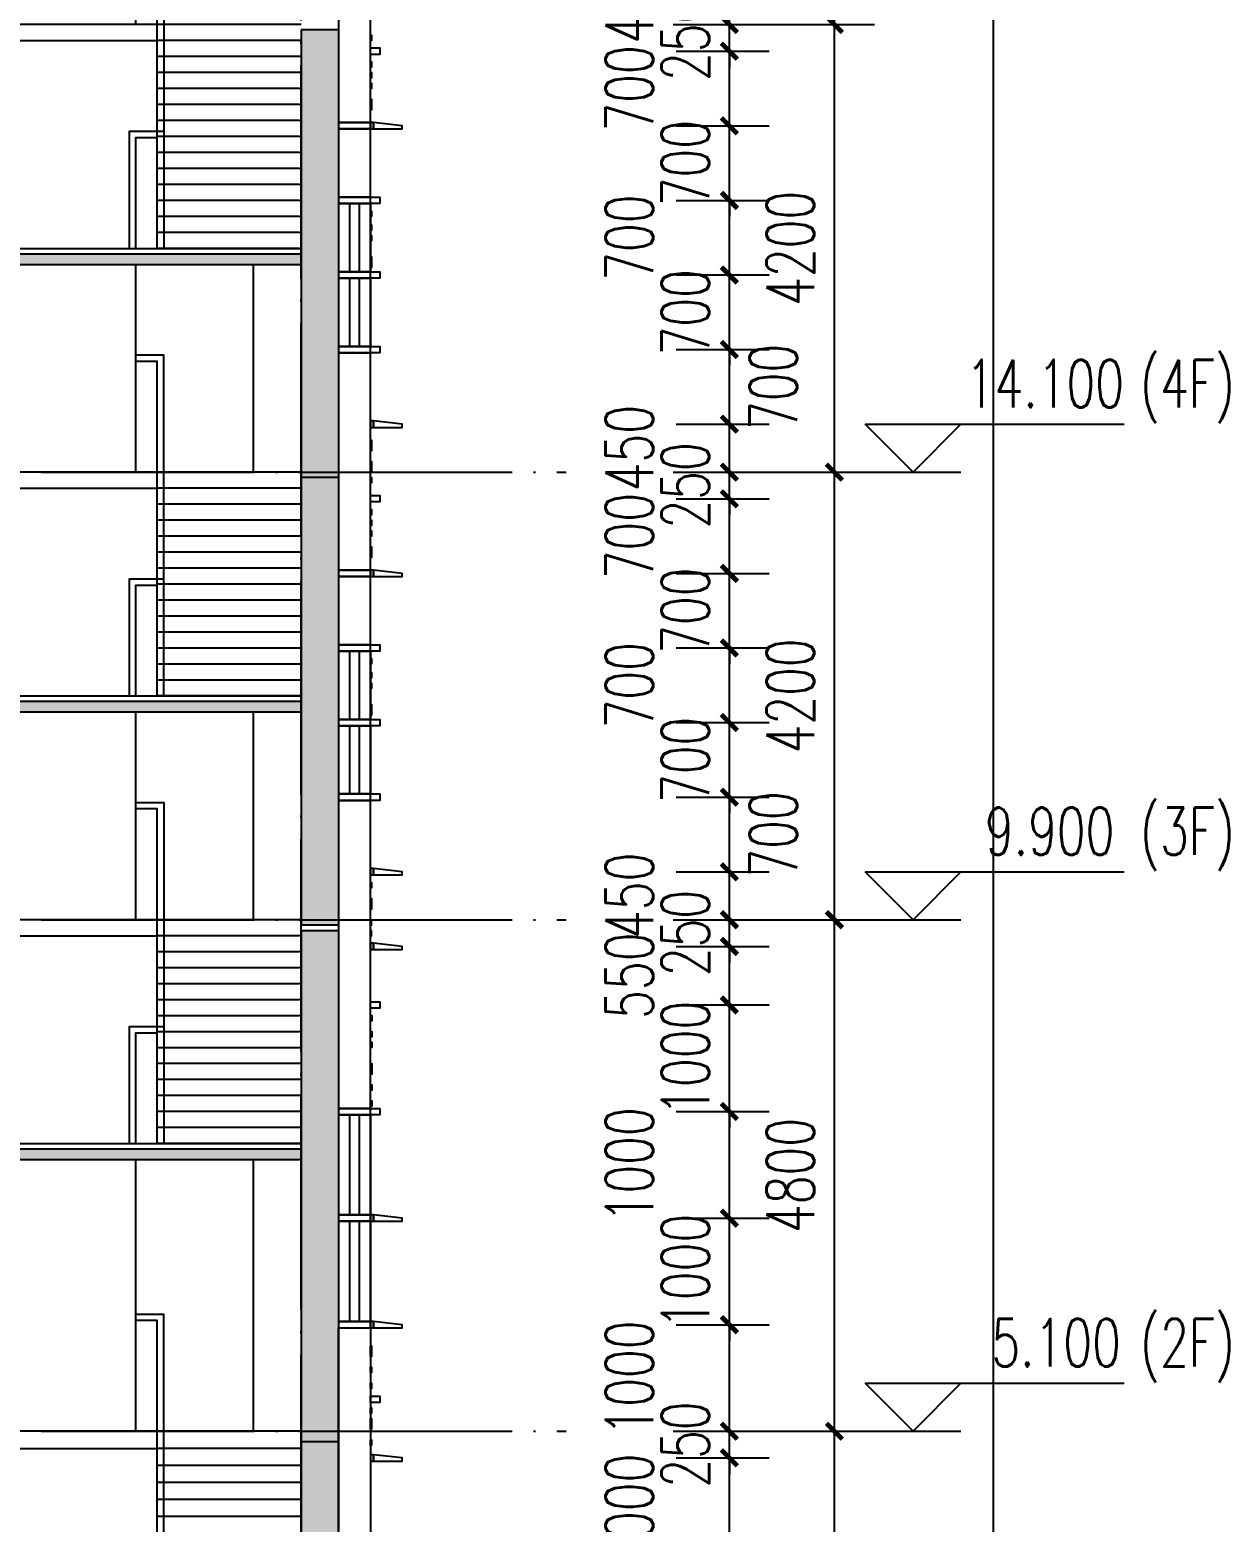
# Model space of a CAD drawing. Header units: millimetres. Extents: x 500457 to 783861, y -293369 to -162148.
# Drawn here: x 627992 to 639248, y -226104 to -212101 of the extents above; entities that cross this region are included whole.
import ezdxf

# ---------------------------------------------------------------- set-up
doc = ezdxf.new("R2010")
doc.units = ezdxf.units.MM
doc.header["$LTSCALE"] = 1000
doc.linetypes.add('DOTE', pattern=[2.42, 2, -0.2, 0.02, -0.2])
for name, color, linetype in [('A-DOOR-FIRE', 4, 'Continuous'), ('A-看线', 115, 'Continuous'), ('DIM_ELEV', 3, 'Continuous'), ('DOTE', 1, 'DOTE'), ('LY_MC_section A_A$0$A31----(18)', 140, 'Continuous'), ('PUB_DIM', 3, 'Continuous'), ('PUB_HATCH', 8, 'Continuous'), ('PUB_TEXT', 7, 'Continuous'), ('STAIR', 2, 'Continuous'), ('WALL', 255, 'Continuous'), ('板洞', 6, 'Continuous')]:
    doc.layers.add(name, color=color, linetype=linetype)
doc.styles.add('_TCH_DIM', font='SIMPLEX', dxfattribs={"bigfont": 'GBCBIG'})
doc.styles.add('_TCH_DIM_T3', font='SIMPLEX', dxfattribs={"width": 0.705882, "bigfont": 'GBCBIG'})
doc.dimstyles.new('_TCH_ARCH&&150', dxfattribs={"dimtxt": 446.25, "dimasz": 150, "dimexe": 375, "dimexo": 450, "dimgap": 189.375, "dimtad": 1, "dimdec": 0, "dimzin": 0, "dimdsep": 46, "dimtxsty": '_TCH_DIM_T3', "dimblk": 'ARCHTICK', "dimcen": 0.09, "dimclrt": 7, "dimazin": 2, "dimtfac": 1, "dimtdec": 0, "dimtix": 1, "dimtmove": 2, "dimatfit": 3, "dimfxl": 1, "dimtolj": 1, "dimtzin": 0, "dimarcsym": 0})

# ---------------------------------------------------------------- blocks, each defined once
blk = doc.blocks.new('A$C5e2bc803')
at = {"layer": 'PUB_HATCH'}
blk.add_hatch(color=256, dxfattribs=at).paths.add_polyline_path([(1, -570), (-2900, -570), (-2900, -670), (1, -670)])
at = {"layer": 'STAIR'}
for points in [[(-1350, 1580), (-1350, 3530)], [(-1350, 2680), (-1610, 2680), (-1610, 1450), (-1610, 1400), (-1610, -520), (-1550, -520), (-1550, 2620), (-1350, 2620)], [(-2900, 1580), (-1550, 1580)], [(-1550, 1580), (0, 1580), (0, 1430), (-1550, 1430)], [(-2900, 1430), (-1550, 1430)], [(-2900, 1280), (-1550, 1280)], [(-2900, 1130), (-1550, 1130)], [(-2900, 980), (-1550, 980)], [(-2900, 830), (-1550, 830)], [(-2900, 680), (-1550, 680)], [(-1290, -520), (-1290, 580), (-1609, 580)], [(-2900, 530), (-1550, 530)], [(-1350, -520), (-1350, 520), (-1549, 520)], [(-2900, 380), (-1550, 380)], [(-2900, 230), (-1550, 230)], [(-2900, 80), (-1550, 80)], [(-2900, -70), (-1550, -70)], [(-2900, -220), (-1550, -220)], [(-2900, -370), (-1550, -370)], [(1, -520), (-2900, -520)], [(-2900, -520), (-1550, -520)]]:
    blk.add_lwpolyline(points, dxfattribs=at)
at = {"layer": 'WALL'}
for p, q in [((1, -570), (-2900, -570)), ((-2900, -670), (-2900, -570)), ((1, -670), (-2900, -670)), ((1, -670), (1, -570))]:
    blk.add_line(p, q, dxfattribs=at)
blk = doc.blocks.new('A$C713e9a64')
at = {"layer": 'PUB_HATCH'}
blk.add_hatch(color=256, dxfattribs=at).paths.add_polyline_path([(1348, -4840), (-1552, -4840), (-1552, -4940), (1348, -4940)])
at = {"layer": 'STAIR'}
for points in [[(0, -2380), (0, 170)], [(0, -1280), (-262, -1280), (-262, -3130), (-262, -3180), (-262, -4780), (-202, -4780), (-202, -1340), (0, -1340)], [(-1553, -2380), (-202, -2380)], [(-202, -2380), (1347, -2380), (1347, -2540), (-202, -2540)], [(-1553, -2540), (-202, -2540)], [(-1553, -2700), (-202, -2700)], [(-1553, -2860), (-202, -2860)], [(-1553, -3020), (-202, -3020)], [(-1553, -3180), (-202, -3180)], [(-1553, -3340), (-202, -3340)], [(-1553, -3500), (-202, -3500)], [(-1553, -3660), (-202, -3660)], [(58, -4780), (58, -3680), (-262, -3680)], [(-2, -4780), (-2, -3740), (-202, -3740)], [(-1553, -3820), (-202, -3820)], [(-1553, -3980), (-202, -3980)], [(-1553, -4140), (-202, -4140)], [(-1553, -4300), (-202, -4300)], [(-1553, -4460), (-202, -4460)], [(-1553, -4620), (-202, -4620)], [(1348, -4780), (-1553, -4780)], [(-1553, -4780), (-202, -4780)]]:
    blk.add_lwpolyline(points, dxfattribs=at)
at = {"layer": 'WALL'}
for p, q in [((1348, -4840), (-1552, -4840)), ((-1552, -4940), (-1552, -4840)), ((1348, -4940), (1348, -4840)), ((1348, -4940), (-1552, -4940))]:
    blk.add_line(p, q, dxfattribs=at)
blk = doc.blocks.new('A$Cdcaa37b3')
at = {"layer": 'A-看线'}
for points in [[(-1103, 21650), (-1103, 19700)], [(-1103, 17450), (-1103, 15500)], [(-1103, 13250), (-1103, 10700)]]:
    blk.add_lwpolyline(points, dxfattribs=at)
at = {"layer": 'LY_MC_section A_A$0$A31----(18)'}
for p in [(1347, 22320), (1348, 18120), (1347, 13920)]:
    blk.add_blockref('A$C5e2bc803', p, dxfattribs=at)
at = {"layer": '板洞'}
blk.add_blockref('A$C713e9a64', (0, 13080), dxfattribs=at)
blk = doc.blocks.new('A$C7aab0e27')
at = {"layer": 'LY_MC_section A_A$0$A31----(18)'}
for points in [[(-30, 0), (-30, -60), (-300, -60), (-300, -30)], [(-30, -60), (-30, 0), (0, 0), (0, -60)]]:
    blk.add_lwpolyline(points, close=True, dxfattribs=at)
blk = doc.blocks.new('A$C37e4a2ef')
at = {"layer": 'LY_MC_section A_A$0$A31----(18)'}
blk.add_lwpolyline([(0, 0), (300, 0), (300, -60), (0, -60)], close=True, dxfattribs=at)
at = {"layer": 'A-DOOR-FIRE'}
blk.add_blockref('A$C7aab0e27', (0, 0), dxfattribs=at)
blk = doc.blocks.new('A$C42b86bd6')
at = {"layer": 'LY_MC_section A_A$0$A31----(18)'}
for points in [[(90, 0), (0, 0), (0, -60), (90, -60)], [(90, 0), (390, 0), (390, -60), (90, -60)]]:
    blk.add_lwpolyline(points, close=True, dxfattribs=at)
blk = doc.blocks.new('A$C827e71c0')
at = {"layer": 'LY_MC_section A_A$0$A31----(18)'}
blk.add_lwpolyline([(0, 0), (-90, 0), (-90, -60), (0, -60)], close=True, dxfattribs=at)
blk = doc.blocks.new('$EWDLib$00001159')
for p, q in [((0, 0), (0, 1500)), ((84, 0), (84, 1500)), ((156, 0), (156, 1500)), ((240, 0), (240, 1500))]:
    blk.add_line(p, q)
blk = doc.blocks.new('A$C8b4dfb44')
at = {"layer": 'LY_MC_section A_A$0$A31----(18)'}
for points in [[(-300, -28980), (0, -28980), (0, -31020), (-300, -31020)], [(-300, -30200), (-310, -30200), (-310, -30250), (-300, -30250)], [(-300, -30450), (-310, -30450), (-310, -30500), (-300, -30500)], [(-300, -30550), (-310, -30550), (-310, -30600), (-300, -30600)], [(-300, -30650), (-310, -30650), (-310, -30700), (-300, -30700)], [(-300, -30800), (-310, -30800), (-310, -30900), (-300, -30900)], [(-300, -31080), (0, -31080), (0, -31720), (-300, -31720)], [(-300, -31780), (0, -31780), (0, -32420), (-300, -32420)], [(-300, -31850), (-310, -31850), (-310, -31900), (-300, -31900)], [(-300, -31980), (-310, -31980), (-310, -32030), (-300, -32030)], [(-300, -32080), (-310, -32080), (-310, -32130), (-300, -32130)], [(-300, -32280), (-310, -32280), (-310, -32380), (-300, -32380)], [(-300, -32480), (0, -32480), (0, -33120), (-300, -33120)], [(-300, -33180), (0, -33180), (0, -35220), (-300, -35220)], [(-300, -34000), (-310, -34000), (-310, -34100), (-300, -34100)], [(-300, -34200), (-310, -34200), (-310, -34300), (-300, -34300)], [(-300, -34350), (-310, -34350), (-310, -34400), (-300, -34400)], [(-300, -34650), (-310, -34650), (-310, -34700), (-300, -34700)], [(-300, -34750), (-310, -34750), (-310, -34800), (-300, -34800)], [(-300, -34850), (-310, -34850), (-310, -34900), (-300, -34900)], [(-300, -35000), (-310, -35000), (-310, -35100), (-300, -35100)], [(-300, -35280), (0, -35280), (0, -35920), (-300, -35920)], [(-300, -35980), (0, -35980), (0, -36620), (-300, -36620)], [(-300, -36050), (-310, -36050), (-310, -36100), (-300, -36100)], [(-300, -36180), (-310, -36180), (-310, -36230), (-300, -36230)], [(-300, -36280), (-310, -36280), (-310, -36330), (-300, -36330)], [(-300, -36480), (-310, -36480), (-310, -36580), (-300, -36580)], [(-300, -36680), (0, -36680), (0, -37320), (-300, -37320)], [(-300, -37380), (0, -37380), (0, -40270), (-300, -40270)], [(-300, -38150), (-310, -38150), (-310, -38200), (-300, -38200)], [(-300, -38300), (-310, -38300), (-310, -38400), (-300, -38400)], [(-310, -38500), (-300, -38500), (-300, -38550), (-310, -38550)], [(-310, -38600), (-300, -38600), (-300, -38650), (-310, -38650)], [(-305, -39400), (-315, -39400), (-315, -39450), (-305, -39450)], [(-305, -39550), (-315, -39550), (-315, -39600), (-305, -39600)], [(-305, -39650), (-315, -39650), (-315, -39700), (-305, -39700)], [(-305, -39850), (-315, -39850), (-315, -39950), (-305, -39950)], [(-305, -40050), (-315, -40050), (-315, -40100), (-305, -40100)], [(-305, -40200), (-315, -40200), (-315, -40250), (-305, -40250)], [(-300, -40330), (0, -40330), (0, -41270), (-300, -41270)], [(-300, -41330), (0, -41330), (0, -42270), (-300, -42270)], [(0, -42330), (-300, -42330), (-300, -45520), (0, -45520)], [(-300, -42500), (-310, -42500), (-310, -42600), (-300, -42600)], [(-300, -42700), (-310, -42700), (-310, -42750), (-300, -42750)], [(-300, -42850), (-310, -42850), (-310, -42900), (-300, -42900)], [(-300, -43080), (-310, -43080), (-310, -43130), (-300, -43130)], [(-300, -43180), (-310, -43180), (-310, -43280), (-300, -43280)], [(-300, -43380), (-310, -43380), (-310, -43430), (-300, -43430)]]:
    blk.add_lwpolyline(points, close=True, dxfattribs=at)
at = {"layer": 'A-DOOR-FIRE'}
for name, p in [('A$C42b86bd6', (-390, -40270)), ('A$C37e4a2ef', (-300, -41270)), ('A$C37e4a2ef', (-300, -42270))]:
    blk.add_blockref(name, p, dxfattribs=at)
at = {"layer": 'LY_MC_section A_A$0$A31----(18)'}
for name, p in [('A$C827e71c0', (-300, -30320)), ('A$C37e4a2ef', (-300, -31020)), ('A$C42b86bd6', (-390, -31720)), ('A$C42b86bd6', (-390, -32420)), ('A$C42b86bd6', (-390, -33120)), ('A$C7aab0e27', (-300, -33820)), ('A$C827e71c0', (-300, -34520)), ('A$C37e4a2ef', (-300, -35220)), ('A$C42b86bd6', (-390, -35920)), ('A$C42b86bd6', (-390, -36620)), ('A$C42b86bd6', (-390, -37320)), ('A$C7aab0e27', (-300, -38020)), ('A$C7aab0e27', (-300, -38720)), ('A$C827e71c0', (-300, -39270)), ('A$C827e71c0', (-300, -42970)), ('A$C7aab0e27', (-300, -43520))]:
    blk.add_blockref(name, p, dxfattribs=at)
at = {"layer": 'LY_MC_section A_A$0$A31----(18)', "rotation": 179.9999999999997}
for p, xscale, yscale in [((0, -31780), 1.250000040576333, 0.4266666391131008), ((0, -32480), 1.250000040576333, 0.4266666391131008), ((0, -35980), 1.250000040576333, 0.4266666391131008), ((0, -36680), 1.250000040576333, 0.4266666391131008), ((0, -40330), 1.250008465068337, 0.6266666690565188), ((0, -41330), 1.249997525112121, 0.6266675368867202)]:
    blk.add_blockref('$EWDLib$00001159', p, dxfattribs=dict(at, xscale=xscale, yscale=yscale))
blk = doc.blocks.new('A$C50e83559')
at = {"layer": 'PUB_HATCH'}
blk.add_hatch(color=256, dxfattribs=at).paths.add_polyline_path([(89400, 0), (89400, -4200), (89750, -4200), (89750, 0)])
at = {"layer": 'WALL'}
for p, q in [((89400, 0), (89400, -4200)), ((89750, 0), (89400, 0)), ((89750, 0), (89750, -4200)), ((89750, -4200), (89400, -4200))]:
    blk.add_line(p, q, dxfattribs=at)
blk = doc.blocks.new('_ArchTick')
at = {"color": 0, "linetype": 'ByBlock', "const_width": 0.3}
blk.add_lwpolyline([(-0.5, -0.5), (0.5, 0.5)], dxfattribs=at)
blk = doc.blocks.new('*D249')
at = {"layer": 'Defpoints', "color": 0, "transparency": 16777216}
for p in [(633609, -225501), (634557, -225501), (633609, -226501)]:
    blk.add_point(p, dxfattribs=at)
at = {"layer": 'PUB_DIM', "color": 0, "lineweight": -2, "transparency": 16777216}
for p, q in [((634059, -225501), (634932, -225501)), ((634557, -226501), (634557, -225501)), ((634059, -226501), (634932, -226501))]:
    blk.add_line(p, q, dxfattribs=at)
at = {"layer": 'PUB_DIM', "color": 0, "lineweight": -2, "transparency": 16777216, "xscale": 150, "yscale": 150, "zscale": 150}
for p, rotation in [((634557, -225501), 90), ((634557, -226501), 270)]:
    blk.add_blockref('_ArchTick', p, dxfattribs=dict(at, rotation=rotation))
at = {"layer": 'PUB_DIM', "color": 7, "transparency": 16777216, "insert": (633619, -226001), "char_height": 446.2, "attachment_point": 5, "rotation": 90, "style": '_TCH_DIM_T3'}
blk.add_mtext('\\A1;1000', dxfattribs=at)
blk = doc.blocks.new('*D250')
at = {"layer": 'Defpoints', "color": 0, "transparency": 16777216}
for p in [(633609, -225251), (634557, -225251), (633609, -225501)]:
    blk.add_point(p, dxfattribs=at)
at = {"layer": 'PUB_DIM', "color": 0, "lineweight": -2, "transparency": 16777216}
for p, q in [((634557, -225251), (634557, -225101)), ((634059, -225251), (634932, -225251)), ((634557, -225501), (634557, -225251)), ((634059, -225501), (634932, -225501)), ((634557, -225501), (634557, -225651))]:
    blk.add_line(p, q, dxfattribs=at)
at = {"layer": 'PUB_DIM', "color": 0, "lineweight": -2, "transparency": 16777216, "xscale": 150, "yscale": 150, "zscale": 150}
for p, rotation in [((634557, -225251), 270), ((634557, -225501), 90)]:
    blk.add_blockref('_ArchTick', p, dxfattribs=dict(at, rotation=rotation))
at = {"layer": 'PUB_DIM', "color": 7, "transparency": 16777216, "insert": (634144, -225376), "char_height": 446.2, "attachment_point": 5, "rotation": 90, "style": '_TCH_DIM_T3'}
blk.add_mtext('\\A1;250', dxfattribs=at)
blk = doc.blocks.new('*D251')
at = {"layer": 'Defpoints', "color": 0, "transparency": 16777216}
for p in [(633609, -224251), (634557, -224251), (633609, -225251)]:
    blk.add_point(p, dxfattribs=at)
at = {"layer": 'PUB_DIM', "color": 0, "lineweight": -2, "transparency": 16777216}
for p, q in [((634059, -224251), (634932, -224251)), ((634557, -225251), (634557, -224251)), ((634059, -225251), (634932, -225251))]:
    blk.add_line(p, q, dxfattribs=at)
at = {"layer": 'PUB_DIM', "color": 0, "lineweight": -2, "transparency": 16777216, "xscale": 150, "yscale": 150, "zscale": 150}
for p, rotation in [((634557, -224251), 90), ((634557, -225251), 270)]:
    blk.add_blockref('_ArchTick', p, dxfattribs=dict(at, rotation=rotation))
at = {"layer": 'PUB_DIM', "color": 7, "transparency": 16777216, "insert": (633619, -224751), "char_height": 446.2, "attachment_point": 5, "rotation": 90, "style": '_TCH_DIM_T3'}
blk.add_mtext('\\A1;1000', dxfattribs=at)
blk = doc.blocks.new('*D252')
at = {"layer": 'Defpoints', "color": 0, "transparency": 16777216}
for p in [(633609, -223251), (634557, -223251), (633609, -224251)]:
    blk.add_point(p, dxfattribs=at)
at = {"layer": 'PUB_DIM', "color": 0, "lineweight": -2, "transparency": 16777216}
for p, q in [((634557, -223251), (634557, -223101)), ((634059, -223251), (634932, -223251)), ((634557, -224251), (634557, -223251)), ((634059, -224251), (634932, -224251)), ((634557, -224251), (634557, -224401))]:
    blk.add_line(p, q, dxfattribs=at)
at = {"layer": 'PUB_DIM', "color": 0, "lineweight": -2, "transparency": 16777216, "xscale": 150, "yscale": 150, "zscale": 150}
for p, rotation in [((634557, -223251), 270), ((634557, -224251), 90)]:
    blk.add_blockref('_ArchTick', p, dxfattribs=dict(at, rotation=rotation))
at = {"layer": 'PUB_DIM', "color": 7, "transparency": 16777216, "insert": (634144, -223751), "char_height": 446.2, "attachment_point": 5, "rotation": 90, "style": '_TCH_DIM_T3'}
blk.add_mtext('\\A1;1000', dxfattribs=at)
blk = doc.blocks.new('*D253')
at = {"layer": 'Defpoints', "color": 0, "transparency": 16777216}
for p in [(633609, -222251), (634557, -222251), (633609, -223251)]:
    blk.add_point(p, dxfattribs=at)
at = {"layer": 'PUB_DIM', "color": 0, "lineweight": -2, "transparency": 16777216}
for p, q in [((634059, -222251), (634932, -222251)), ((634557, -223251), (634557, -222251)), ((634059, -223251), (634932, -223251))]:
    blk.add_line(p, q, dxfattribs=at)
at = {"layer": 'PUB_DIM', "color": 0, "lineweight": -2, "transparency": 16777216, "xscale": 150, "yscale": 150, "zscale": 150}
for p, rotation in [((634557, -222251), 90), ((634557, -223251), 270)]:
    blk.add_blockref('_ArchTick', p, dxfattribs=dict(at, rotation=rotation))
at = {"layer": 'PUB_DIM', "color": 7, "transparency": 16777216, "insert": (633619, -222751), "char_height": 446.2, "attachment_point": 5, "rotation": 90, "style": '_TCH_DIM_T3'}
blk.add_mtext('\\A1;1000', dxfattribs=at)
blk = doc.blocks.new('*D254')
at = {"layer": 'Defpoints', "color": 0, "transparency": 16777216}
for p in [(633609, -221251), (634557, -221251), (633609, -222251)]:
    blk.add_point(p, dxfattribs=at)
at = {"layer": 'PUB_DIM', "color": 0, "lineweight": -2, "transparency": 16777216}
for p, q in [((634557, -221251), (634557, -221101)), ((634059, -221251), (634932, -221251)), ((634557, -222251), (634557, -221251)), ((634059, -222251), (634932, -222251)), ((634557, -222251), (634557, -222401))]:
    blk.add_line(p, q, dxfattribs=at)
at = {"layer": 'PUB_DIM', "color": 0, "lineweight": -2, "transparency": 16777216, "xscale": 150, "yscale": 150, "zscale": 150}
for p, rotation in [((634557, -221251), 270), ((634557, -222251), 90)]:
    blk.add_blockref('_ArchTick', p, dxfattribs=dict(at, rotation=rotation))
at = {"layer": 'PUB_DIM', "color": 7, "transparency": 16777216, "insert": (634144, -221751), "char_height": 446.2, "attachment_point": 5, "rotation": 90, "style": '_TCH_DIM_T3'}
blk.add_mtext('\\A1;1000', dxfattribs=at)
blk = doc.blocks.new('*D255')
at = {"layer": 'Defpoints', "color": 0, "transparency": 16777216}
for p in [(633609, -220701), (634557, -220701), (633609, -221251)]:
    blk.add_point(p, dxfattribs=at)
at = {"layer": 'PUB_DIM', "color": 0, "lineweight": -2, "transparency": 16777216}
for p, q in [((634059, -220701), (634932, -220701)), ((634557, -221251), (634557, -220701)), ((634059, -221251), (634932, -221251))]:
    blk.add_line(p, q, dxfattribs=at)
at = {"layer": 'PUB_DIM', "color": 0, "lineweight": -2, "transparency": 16777216, "xscale": 150, "yscale": 150, "zscale": 150}
for p, rotation in [((634557, -220701), 90), ((634557, -221251), 270)]:
    blk.add_blockref('_ArchTick', p, dxfattribs=dict(at, rotation=rotation))
at = {"layer": 'PUB_DIM', "color": 7, "transparency": 16777216, "insert": (633619, -220976), "char_height": 446.2, "attachment_point": 5, "rotation": 90, "style": '_TCH_DIM_T3'}
blk.add_mtext('\\A1;550', dxfattribs=at)
blk = doc.blocks.new('*D256')
at = {"layer": 'Defpoints', "color": 0, "transparency": 16777216}
for p in [(633609, -220451), (634557, -220451), (633609, -220701)]:
    blk.add_point(p, dxfattribs=at)
at = {"layer": 'PUB_DIM', "color": 0, "lineweight": -2, "transparency": 16777216}
for p, q in [((634557, -220451), (634557, -220301)), ((634059, -220451), (634932, -220451)), ((634557, -220701), (634557, -220451)), ((634059, -220701), (634932, -220701)), ((634557, -220701), (634557, -220851))]:
    blk.add_line(p, q, dxfattribs=at)
at = {"layer": 'PUB_DIM', "color": 0, "lineweight": -2, "transparency": 16777216, "xscale": 150, "yscale": 150, "zscale": 150}
for p, rotation in [((634557, -220451), 270), ((634557, -220701), 90)]:
    blk.add_blockref('_ArchTick', p, dxfattribs=dict(at, rotation=rotation))
at = {"layer": 'PUB_DIM', "color": 7, "transparency": 16777216, "insert": (634144, -220576), "char_height": 446.2, "attachment_point": 5, "rotation": 90, "style": '_TCH_DIM_T3'}
blk.add_mtext('\\A1;250', dxfattribs=at)
blk = doc.blocks.new('*D257')
at = {"layer": 'Defpoints', "color": 0, "transparency": 16777216}
for p in [(633609, -220001), (634557, -220001), (633609, -220451)]:
    blk.add_point(p, dxfattribs=at)
at = {"layer": 'PUB_DIM', "color": 0, "lineweight": -2, "transparency": 16777216}
for p, q in [((634059, -220001), (634932, -220001)), ((634557, -220451), (634557, -220001)), ((634059, -220451), (634932, -220451))]:
    blk.add_line(p, q, dxfattribs=at)
at = {"layer": 'PUB_DIM', "color": 0, "lineweight": -2, "transparency": 16777216, "xscale": 150, "yscale": 150, "zscale": 150}
for p, rotation in [((634557, -220001), 90), ((634557, -220451), 270)]:
    blk.add_blockref('_ArchTick', p, dxfattribs=dict(at, rotation=rotation))
at = {"layer": 'PUB_DIM', "color": 7, "transparency": 16777216, "insert": (633619, -220226), "char_height": 446.2, "attachment_point": 5, "rotation": 90, "style": '_TCH_DIM_T3'}
blk.add_mtext('\\A1;450', dxfattribs=at)
blk = doc.blocks.new('*D258')
at = {"layer": 'Defpoints', "color": 0, "transparency": 16777216}
for p in [(633609, -219301), (634557, -219301), (633609, -220001)]:
    blk.add_point(p, dxfattribs=at)
at = {"layer": 'PUB_DIM', "color": 0, "lineweight": -2, "transparency": 16777216}
for p, q in [((634059, -219301), (634932, -219301)), ((634557, -220001), (634557, -219301)), ((634059, -220001), (634932, -220001))]:
    blk.add_line(p, q, dxfattribs=at)
at = {"layer": 'PUB_DIM', "color": 0, "lineweight": -2, "transparency": 16777216, "xscale": 150, "yscale": 150, "zscale": 150}
for p, rotation in [((634557, -219301), 90), ((634557, -220001), 270)]:
    blk.add_blockref('_ArchTick', p, dxfattribs=dict(at, rotation=rotation))
at = {"layer": 'PUB_DIM', "color": 7, "transparency": 16777216, "insert": (634969, -219651), "char_height": 446.2, "attachment_point": 5, "rotation": 90, "style": '_TCH_DIM_T3'}
blk.add_mtext('\\A1;700', dxfattribs=at)
blk = doc.blocks.new('*D259')
at = {"layer": 'Defpoints', "color": 0, "transparency": 16777216}
for p in [(633609, -218601), (634557, -218601), (633609, -219301)]:
    blk.add_point(p, dxfattribs=at)
at = {"layer": 'PUB_DIM', "color": 0, "lineweight": -2, "transparency": 16777216}
for p, q in [((634557, -218601), (634557, -218451)), ((634059, -218601), (634932, -218601)), ((634557, -219301), (634557, -218601)), ((634059, -219301), (634932, -219301)), ((634557, -219301), (634557, -219451))]:
    blk.add_line(p, q, dxfattribs=at)
at = {"layer": 'PUB_DIM', "color": 0, "lineweight": -2, "transparency": 16777216, "xscale": 150, "yscale": 150, "zscale": 150}
for p, rotation in [((634557, -218601), 270), ((634557, -219301), 90)]:
    blk.add_blockref('_ArchTick', p, dxfattribs=dict(at, rotation=rotation))
at = {"layer": 'PUB_DIM', "color": 7, "transparency": 16777216, "insert": (634144, -218951), "char_height": 446.2, "attachment_point": 5, "rotation": 90, "style": '_TCH_DIM_T3'}
blk.add_mtext('\\A1;700', dxfattribs=at)
blk = doc.blocks.new('*D260')
at = {"layer": 'Defpoints', "color": 0, "transparency": 16777216}
for p in [(633609, -217901), (634557, -217901), (633609, -218601)]:
    blk.add_point(p, dxfattribs=at)
at = {"layer": 'PUB_DIM', "color": 0, "lineweight": -2, "transparency": 16777216}
for p, q in [((634059, -217901), (634932, -217901)), ((634557, -218601), (634557, -217901)), ((634059, -218601), (634932, -218601))]:
    blk.add_line(p, q, dxfattribs=at)
at = {"layer": 'PUB_DIM', "color": 0, "lineweight": -2, "transparency": 16777216, "xscale": 150, "yscale": 150, "zscale": 150}
for p, rotation in [((634557, -217901), 90), ((634557, -218601), 270)]:
    blk.add_blockref('_ArchTick', p, dxfattribs=dict(at, rotation=rotation))
at = {"layer": 'PUB_DIM', "color": 7, "transparency": 16777216, "insert": (633619, -218251), "char_height": 446.2, "attachment_point": 5, "rotation": 90, "style": '_TCH_DIM_T3'}
blk.add_mtext('\\A1;700', dxfattribs=at)
blk = doc.blocks.new('*D261')
at = {"layer": 'Defpoints', "color": 0, "transparency": 16777216}
for p in [(633609, -217201), (634557, -217201), (633609, -217901)]:
    blk.add_point(p, dxfattribs=at)
at = {"layer": 'PUB_DIM', "color": 0, "lineweight": -2, "transparency": 16777216}
for p, q in [((634557, -217201), (634557, -217051)), ((634059, -217201), (634932, -217201)), ((634557, -217901), (634557, -217201)), ((634059, -217901), (634932, -217901)), ((634557, -217901), (634557, -218051))]:
    blk.add_line(p, q, dxfattribs=at)
at = {"layer": 'PUB_DIM', "color": 0, "lineweight": -2, "transparency": 16777216, "xscale": 150, "yscale": 150, "zscale": 150}
for p, rotation in [((634557, -217201), 270), ((634557, -217901), 90)]:
    blk.add_blockref('_ArchTick', p, dxfattribs=dict(at, rotation=rotation))
at = {"layer": 'PUB_DIM', "color": 7, "transparency": 16777216, "insert": (634144, -217551), "char_height": 446.2, "attachment_point": 5, "rotation": 90, "style": '_TCH_DIM_T3'}
blk.add_mtext('\\A1;700', dxfattribs=at)
blk = doc.blocks.new('*D262')
at = {"layer": 'Defpoints', "color": 0, "transparency": 16777216}
for p in [(633609, -216501), (634557, -216501), (633609, -217201)]:
    blk.add_point(p, dxfattribs=at)
at = {"layer": 'PUB_DIM', "color": 0, "lineweight": -2, "transparency": 16777216}
for p, q in [((634059, -216501), (634932, -216501)), ((634557, -217201), (634557, -216501)), ((634059, -217201), (634932, -217201))]:
    blk.add_line(p, q, dxfattribs=at)
at = {"layer": 'PUB_DIM', "color": 0, "lineweight": -2, "transparency": 16777216, "xscale": 150, "yscale": 150, "zscale": 150}
for p, rotation in [((634557, -216501), 90), ((634557, -217201), 270)]:
    blk.add_blockref('_ArchTick', p, dxfattribs=dict(at, rotation=rotation))
at = {"layer": 'PUB_DIM', "color": 7, "transparency": 16777216, "insert": (633619, -216851), "char_height": 446.2, "attachment_point": 5, "rotation": 90, "style": '_TCH_DIM_T3'}
blk.add_mtext('\\A1;700', dxfattribs=at)
blk = doc.blocks.new('*D263')
at = {"layer": 'Defpoints', "color": 0, "transparency": 16777216}
for p in [(633609, -216251), (634557, -216251), (633609, -216501)]:
    blk.add_point(p, dxfattribs=at)
at = {"layer": 'PUB_DIM', "color": 0, "lineweight": -2, "transparency": 16777216}
for p, q in [((634557, -216251), (634557, -216101)), ((634059, -216251), (634932, -216251)), ((634557, -216501), (634557, -216251)), ((634059, -216501), (634932, -216501)), ((634557, -216501), (634557, -216651))]:
    blk.add_line(p, q, dxfattribs=at)
at = {"layer": 'PUB_DIM', "color": 0, "lineweight": -2, "transparency": 16777216, "xscale": 150, "yscale": 150, "zscale": 150}
for p, rotation in [((634557, -216251), 270), ((634557, -216501), 90)]:
    blk.add_blockref('_ArchTick', p, dxfattribs=dict(at, rotation=rotation))
at = {"layer": 'PUB_DIM', "color": 7, "transparency": 16777216, "insert": (634144, -216376), "char_height": 446.2, "attachment_point": 5, "rotation": 90, "style": '_TCH_DIM_T3'}
blk.add_mtext('\\A1;250', dxfattribs=at)
blk = doc.blocks.new('*D264')
at = {"layer": 'Defpoints', "color": 0, "transparency": 16777216}
for p in [(633609, -215801), (634557, -215801), (633609, -216251)]:
    blk.add_point(p, dxfattribs=at)
at = {"layer": 'PUB_DIM', "color": 0, "lineweight": -2, "transparency": 16777216}
for p, q in [((634059, -215801), (634932, -215801)), ((634557, -216251), (634557, -215801)), ((634059, -216251), (634932, -216251))]:
    blk.add_line(p, q, dxfattribs=at)
at = {"layer": 'PUB_DIM', "color": 0, "lineweight": -2, "transparency": 16777216, "xscale": 150, "yscale": 150, "zscale": 150}
for p, rotation in [((634557, -215801), 90), ((634557, -216251), 270)]:
    blk.add_blockref('_ArchTick', p, dxfattribs=dict(at, rotation=rotation))
at = {"layer": 'PUB_DIM', "color": 7, "transparency": 16777216, "insert": (633619, -216026), "char_height": 446.2, "attachment_point": 5, "rotation": 90, "style": '_TCH_DIM_T3'}
blk.add_mtext('\\A1;450', dxfattribs=at)
blk = doc.blocks.new('*D265')
at = {"layer": 'Defpoints', "color": 0, "transparency": 16777216}
for p in [(633609, -215101), (634557, -215101), (633609, -215801)]:
    blk.add_point(p, dxfattribs=at)
at = {"layer": 'PUB_DIM', "color": 0, "lineweight": -2, "transparency": 16777216}
for p, q in [((634059, -215101), (634932, -215101)), ((634557, -215801), (634557, -215101)), ((634059, -215801), (634932, -215801))]:
    blk.add_line(p, q, dxfattribs=at)
at = {"layer": 'PUB_DIM', "color": 0, "lineweight": -2, "transparency": 16777216, "xscale": 150, "yscale": 150, "zscale": 150}
for p, rotation in [((634557, -215101), 90), ((634557, -215801), 270)]:
    blk.add_blockref('_ArchTick', p, dxfattribs=dict(at, rotation=rotation))
at = {"layer": 'PUB_DIM', "color": 7, "transparency": 16777216, "insert": (634969, -215451), "char_height": 446.2, "attachment_point": 5, "rotation": 90, "style": '_TCH_DIM_T3'}
blk.add_mtext('\\A1;700', dxfattribs=at)
blk = doc.blocks.new('*D266')
at = {"layer": 'Defpoints', "color": 0, "transparency": 16777216}
for p in [(633609, -214401), (634557, -214401), (633609, -215101)]:
    blk.add_point(p, dxfattribs=at)
at = {"layer": 'PUB_DIM', "color": 0, "lineweight": -2, "transparency": 16777216}
for p, q in [((634557, -214401), (634557, -214251)), ((634059, -214401), (634932, -214401)), ((634557, -215101), (634557, -214401)), ((634059, -215101), (634932, -215101)), ((634557, -215101), (634557, -215251))]:
    blk.add_line(p, q, dxfattribs=at)
at = {"layer": 'PUB_DIM', "color": 0, "lineweight": -2, "transparency": 16777216, "xscale": 150, "yscale": 150, "zscale": 150}
for p, rotation in [((634557, -214401), 270), ((634557, -215101), 90)]:
    blk.add_blockref('_ArchTick', p, dxfattribs=dict(at, rotation=rotation))
at = {"layer": 'PUB_DIM', "color": 7, "transparency": 16777216, "insert": (634144, -214751), "char_height": 446.2, "attachment_point": 5, "rotation": 90, "style": '_TCH_DIM_T3'}
blk.add_mtext('\\A1;700', dxfattribs=at)
blk = doc.blocks.new('*D267')
at = {"layer": 'Defpoints', "color": 0, "transparency": 16777216}
for p in [(633609, -213701), (634557, -213701), (633609, -214401)]:
    blk.add_point(p, dxfattribs=at)
at = {"layer": 'PUB_DIM', "color": 0, "lineweight": -2, "transparency": 16777216}
for p, q in [((634059, -213701), (634932, -213701)), ((634557, -214401), (634557, -213701)), ((634059, -214401), (634932, -214401))]:
    blk.add_line(p, q, dxfattribs=at)
at = {"layer": 'PUB_DIM', "color": 0, "lineweight": -2, "transparency": 16777216, "xscale": 150, "yscale": 150, "zscale": 150}
for p, rotation in [((634557, -213701), 90), ((634557, -214401), 270)]:
    blk.add_blockref('_ArchTick', p, dxfattribs=dict(at, rotation=rotation))
at = {"layer": 'PUB_DIM', "color": 7, "transparency": 16777216, "insert": (633619, -214051), "char_height": 446.2, "attachment_point": 5, "rotation": 90, "style": '_TCH_DIM_T3'}
blk.add_mtext('\\A1;700', dxfattribs=at)
blk = doc.blocks.new('*D268')
at = {"layer": 'Defpoints', "color": 0, "transparency": 16777216}
for p in [(633609, -213001), (634557, -213001), (633609, -213701)]:
    blk.add_point(p, dxfattribs=at)
at = {"layer": 'PUB_DIM', "color": 0, "lineweight": -2, "transparency": 16777216}
for p, q in [((634557, -213001), (634557, -212851)), ((634059, -213001), (634932, -213001)), ((634557, -213701), (634557, -213001)), ((634059, -213701), (634932, -213701)), ((634557, -213701), (634557, -213851))]:
    blk.add_line(p, q, dxfattribs=at)
at = {"layer": 'PUB_DIM', "color": 0, "lineweight": -2, "transparency": 16777216, "xscale": 150, "yscale": 150, "zscale": 150}
for p, rotation in [((634557, -213001), 270), ((634557, -213701), 90)]:
    blk.add_blockref('_ArchTick', p, dxfattribs=dict(at, rotation=rotation))
at = {"layer": 'PUB_DIM', "color": 7, "transparency": 16777216, "insert": (634144, -213351), "char_height": 446.2, "attachment_point": 5, "rotation": 90, "style": '_TCH_DIM_T3'}
blk.add_mtext('\\A1;700', dxfattribs=at)
blk = doc.blocks.new('*D269')
at = {"layer": 'Defpoints', "color": 0, "transparency": 16777216}
for p in [(633609, -212301), (634557, -212301), (633609, -213001)]:
    blk.add_point(p, dxfattribs=at)
at = {"layer": 'PUB_DIM', "color": 0, "lineweight": -2, "transparency": 16777216}
for p, q in [((634059, -212301), (634932, -212301)), ((634557, -213001), (634557, -212301)), ((634059, -213001), (634932, -213001))]:
    blk.add_line(p, q, dxfattribs=at)
at = {"layer": 'PUB_DIM', "color": 0, "lineweight": -2, "transparency": 16777216, "xscale": 150, "yscale": 150, "zscale": 150}
for p, rotation in [((634557, -212301), 90), ((634557, -213001), 270)]:
    blk.add_blockref('_ArchTick', p, dxfattribs=dict(at, rotation=rotation))
at = {"layer": 'PUB_DIM', "color": 7, "transparency": 16777216, "insert": (633619, -212651), "char_height": 446.2, "attachment_point": 5, "rotation": 90, "style": '_TCH_DIM_T3'}
blk.add_mtext('\\A1;700', dxfattribs=at)
blk = doc.blocks.new('*D270')
at = {"layer": 'Defpoints', "color": 0, "transparency": 16777216}
for p in [(633609, -212051), (634557, -212051), (633609, -212301)]:
    blk.add_point(p, dxfattribs=at)
at = {"layer": 'PUB_DIM', "color": 0, "lineweight": -2, "transparency": 16777216}
for p, q in [((634557, -212051), (634557, -211901)), ((634059, -212051), (634932, -212051)), ((634557, -212301), (634557, -212051)), ((634059, -212301), (634932, -212301)), ((634557, -212301), (634557, -212451))]:
    blk.add_line(p, q, dxfattribs=at)
at = {"layer": 'PUB_DIM', "color": 0, "lineweight": -2, "transparency": 16777216, "xscale": 150, "yscale": 150, "zscale": 150}
for p, rotation in [((634557, -212051), 270), ((634557, -212301), 90)]:
    blk.add_blockref('_ArchTick', p, dxfattribs=dict(at, rotation=rotation))
at = {"layer": 'PUB_DIM', "color": 7, "transparency": 16777216, "insert": (634144, -212176), "char_height": 446.2, "attachment_point": 5, "rotation": 90, "style": '_TCH_DIM_T3'}
blk.add_mtext('\\A1;250', dxfattribs=at)
blk = doc.blocks.new('*D271')
at = {"layer": 'Defpoints', "color": 0, "transparency": 16777216}
for p in [(633609, -211601), (634557, -211601), (633609, -212051)]:
    blk.add_point(p, dxfattribs=at)
at = {"layer": 'PUB_DIM', "color": 0, "lineweight": -2, "transparency": 16777216}
for p, q in [((634059, -211601), (634932, -211601)), ((634557, -212051), (634557, -211601)), ((634059, -212051), (634932, -212051))]:
    blk.add_line(p, q, dxfattribs=at)
at = {"layer": 'PUB_DIM', "color": 0, "lineweight": -2, "transparency": 16777216, "xscale": 150, "yscale": 150, "zscale": 150}
for p, rotation in [((634557, -211601), 90), ((634557, -212051), 270)]:
    blk.add_blockref('_ArchTick', p, dxfattribs=dict(at, rotation=rotation))
at = {"layer": 'PUB_DIM', "color": 7, "transparency": 16777216, "insert": (633619, -211826), "char_height": 446.2, "attachment_point": 5, "rotation": 90, "style": '_TCH_DIM_T3'}
blk.add_mtext('\\A1;450', dxfattribs=at)
blk = doc.blocks.new('*D320')
at = {"layer": 'Defpoints', "color": 0, "transparency": 16777216}
for p in [(632742, -182051), (637037, -182051), (632742, -235951)]:
    blk.add_point(p, dxfattribs=at)
at = {"layer": 'PUB_DIM', "color": 0, "lineweight": -2, "transparency": 16777216}
for p, q in [((633192, -182051), (637412, -182051)), ((637037, -235951), (637037, -182051)), ((633192, -235951), (637412, -235951))]:
    blk.add_line(p, q, dxfattribs=at)
at = {"layer": 'PUB_DIM', "color": 0, "lineweight": -2, "transparency": 16777216, "xscale": 150, "yscale": 150, "zscale": 150}
for p, rotation in [((637037, -182051), 90), ((637037, -235951), 270)]:
    blk.add_blockref('_ArchTick', p, dxfattribs=dict(at, rotation=rotation))
at = {"layer": 'PUB_DIM', "color": 7, "transparency": 16777216, "insert": (636625, -209001), "char_height": 446.2, "attachment_point": 5, "rotation": 90, "style": '_TCH_DIM_T3'}
blk.add_mtext('\\A1;53900', dxfattribs=at)
blk = doc.blocks.new('*D323')
at = {"layer": 'Defpoints', "color": 0, "transparency": 16777216}
for p in [(633579, -225251), (635543, -225251), (633579, -230351)]:
    blk.add_point(p, dxfattribs=at)
at = {"layer": 'PUB_DIM', "color": 0, "lineweight": -2, "transparency": 16777216}
for p, q in [((634029, -225251), (635918, -225251)), ((635543, -230351), (635543, -225251)), ((634029, -230351), (635918, -230351))]:
    blk.add_line(p, q, dxfattribs=at)
at = {"layer": 'PUB_DIM', "color": 0, "lineweight": -2, "transparency": 16777216, "xscale": 150, "yscale": 150, "zscale": 150}
for p, rotation in [((635543, -225251), 90), ((635543, -230351), 270)]:
    blk.add_blockref('_ArchTick', p, dxfattribs=dict(at, rotation=rotation))
at = {"layer": 'PUB_DIM', "color": 7, "transparency": 16777216, "insert": (635130, -227801), "char_height": 446.2, "attachment_point": 5, "rotation": 90, "style": '_TCH_DIM_T3'}
blk.add_mtext('\\A1;5100', dxfattribs=at)
blk = doc.blocks.new('*D324')
at = {"layer": 'Defpoints', "color": 0, "transparency": 16777216}
for p in [(633579, -220451), (635543, -220451), (633579, -225251)]:
    blk.add_point(p, dxfattribs=at)
at = {"layer": 'PUB_DIM', "color": 0, "lineweight": -2, "transparency": 16777216}
for p, q in [((634029, -220451), (635918, -220451)), ((635543, -225251), (635543, -220451)), ((634029, -225251), (635918, -225251))]:
    blk.add_line(p, q, dxfattribs=at)
at = {"layer": 'PUB_DIM', "color": 0, "lineweight": -2, "transparency": 16777216, "xscale": 150, "yscale": 150, "zscale": 150}
for p, rotation in [((635543, -220451), 90), ((635543, -225251), 270)]:
    blk.add_blockref('_ArchTick', p, dxfattribs=dict(at, rotation=rotation))
at = {"layer": 'PUB_DIM', "color": 7, "transparency": 16777216, "insert": (635130, -222851), "char_height": 446.2, "attachment_point": 5, "rotation": 90, "style": '_TCH_DIM_T3'}
blk.add_mtext('\\A1;4800', dxfattribs=at)
blk = doc.blocks.new('*D325')
at = {"layer": 'Defpoints', "color": 0, "transparency": 16777216}
for p in [(633579, -216251), (635543, -216251), (633579, -220451)]:
    blk.add_point(p, dxfattribs=at)
at = {"layer": 'PUB_DIM', "color": 0, "lineweight": -2, "transparency": 16777216}
for p, q in [((634029, -216251), (635918, -216251)), ((635543, -220451), (635543, -216251)), ((634029, -220451), (635918, -220451))]:
    blk.add_line(p, q, dxfattribs=at)
at = {"layer": 'PUB_DIM', "color": 0, "lineweight": -2, "transparency": 16777216, "xscale": 150, "yscale": 150, "zscale": 150}
for p, rotation in [((635543, -216251), 90), ((635543, -220451), 270)]:
    blk.add_blockref('_ArchTick', p, dxfattribs=dict(at, rotation=rotation))
at = {"layer": 'PUB_DIM', "color": 7, "transparency": 16777216, "insert": (635130, -218351), "char_height": 446.2, "attachment_point": 5, "rotation": 90, "style": '_TCH_DIM_T3'}
blk.add_mtext('\\A1;4200', dxfattribs=at)
blk = doc.blocks.new('*D326')
at = {"layer": 'Defpoints', "color": 0, "transparency": 16777216}
for p in [(633579, -212051), (635543, -212051), (633579, -216251)]:
    blk.add_point(p, dxfattribs=at)
at = {"layer": 'PUB_DIM', "color": 0, "lineweight": -2, "transparency": 16777216}
for p, q in [((634029, -212051), (635918, -212051)), ((635543, -216251), (635543, -212051)), ((634029, -216251), (635918, -216251))]:
    blk.add_line(p, q, dxfattribs=at)
at = {"layer": 'PUB_DIM', "color": 0, "lineweight": -2, "transparency": 16777216, "xscale": 150, "yscale": 150, "zscale": 150}
for p, rotation in [((635543, -212051), 90), ((635543, -216251), 270)]:
    blk.add_blockref('_ArchTick', p, dxfattribs=dict(at, rotation=rotation))
at = {"layer": 'PUB_DIM', "color": 7, "transparency": 16777216, "insert": (635130, -214151), "char_height": 446.2, "attachment_point": 5, "rotation": 90, "style": '_TCH_DIM_T3'}
blk.add_mtext('\\A1;4200', dxfattribs=at)
blk = doc.blocks.new('*D327')
at = {"layer": 'Defpoints', "color": 0, "transparency": 16777216}
for p in [(633579, -207851), (635543, -207851), (633579, -212051)]:
    blk.add_point(p, dxfattribs=at)
at = {"layer": 'PUB_DIM', "color": 0, "lineweight": -2, "transparency": 16777216}
for p, q in [((634029, -207851), (635918, -207851)), ((635543, -212051), (635543, -207851)), ((634029, -212051), (635918, -212051))]:
    blk.add_line(p, q, dxfattribs=at)
at = {"layer": 'PUB_DIM', "color": 0, "lineweight": -2, "transparency": 16777216, "xscale": 150, "yscale": 150, "zscale": 150}
for p, rotation in [((635543, -207851), 90), ((635543, -212051), 270)]:
    blk.add_blockref('_ArchTick', p, dxfattribs=dict(at, rotation=rotation))
at = {"layer": 'PUB_DIM', "color": 7, "transparency": 16777216, "insert": (635130, -209951), "char_height": 446.2, "attachment_point": 5, "rotation": 90, "style": '_TCH_DIM_T3'}
blk.add_mtext('\\A1;4200', dxfattribs=at)

msp = doc.modelspace()

# ---------------------------------------------------------------- hatches: boundary and pattern name
at = {"layer": 'PUB_HATCH'}
for points in [[(630888.5, -220650.7), (630538.5, -220550.7), (630538.5, -225350.7), (630888.5, -225350.7)], [(630538.5, -220550.7), (630888.5, -220650.7), (630888.5, -220550.7)], [(630538.7, -225350.6), (630536.4, -230500.5), (630886.4, -230500.7), (630888.7, -225350.7)]]:
    msp.add_hatch(color=256, dxfattribs=at).paths.add_polyline_path(points)

# ---------------------------------------------------------------- linework, layer by layer
at = {"layer": 'DIM_ELEV'}
for p, q in [((636281.1, -216250.7), (635831.1, -215800.7)), ((635831.1, -215800.7), (638261.1, -215800.7)), ((636281.1, -216250.7), (636731.1, -215800.7)), ((635231.1, -216250.7), (636731.1, -216250.7)), ((636281.1, -220450.7), (635831.1, -220000.7)), ((635831.1, -220000.7), (638261.1, -220000.7)), ((636281.1, -220450.7), (636731.1, -220000.7)), ((635231.1, -220450.7), (636731.1, -220450.7)), ((636281.1, -225250.7), (635831.1, -224800.7)), ((635831.1, -224800.7), (638261.1, -224800.7)), ((636281.1, -225250.7), (636731.1, -224800.7)), ((635231.1, -225250.7), (636731.1, -225250.7))]:
    msp.add_line(p, q, dxfattribs=at)
at = {"layer": 'DOTE'}
for p, q in [((630537.4, -238632.6), (630537.4, -180499.6)), ((536137.4, -216250.7), (633025.1, -216250.7)), ((536137.4, -220450.7), (633025.1, -220450.7)), ((536137.4, -225250.7), (633025.1, -225250.7))]:
    msp.add_line(p, q, dxfattribs=at)
at = {"layer": 'WALL'}
for p, q in [((630538.5, -220550.7), (630538.5, -225350.7)), ((630538.5, -220550.7), (630888.5, -220550.7)), ((630888.5, -220550.7), (630888.5, -220650.7)), ((630888.5, -220650.7), (630888.5, -225350.7)), ((630888.5, -220650.7), (630888.5, -220650.7)), ((630538.7, -225350.6), (630536.4, -230500.5)), ((630888.5, -225350.7), (630538.5, -225350.7)), ((630888.7, -225350.7), (630538.7, -225350.6)), ((630888.7, -225350.7), (630886.4, -230500.7))]:
    msp.add_line(p, q, dxfattribs=at)

# ---------------------------------------------------------------- block references
at = {"layer": '板洞', "xscale": -1}
for name, p in [('A$C8b4dfb44', (630887.4, -181950.7)), ('A$Cdcaa37b3', (628984.9, -235951.5))]:
    msp.add_blockref(name, p, dxfattribs=at)
at = {"layer": '板洞'}
for p in [(541137.5, -212100.7), (541137.4, -216300.7)]:
    msp.add_blockref('A$C50e83559', p, dxfattribs=at)

# ---------------------------------------------------------------- texts
at = {"layer": 'PUB_TEXT', "style": '_TCH_DIM', "width": 0.705882}
for s, p in [('14.100', (636776.1, -215643.2)), ('(4F)', (638411.1, -215643.2)), ('9.900', (636956.1, -219843.2)), ('(3F)', (638411.1, -219843.2)), ('(2F)', (638411.1, -224643.2)), ('5.100', (637016.1, -224643.2))]:
    msp.add_text(s, height=446.25, dxfattribs=at).set_placement(p)

# ---------------------------------------------------------------- dimensions: what is measured, and where the dimension line sits
at = {"layer": 'PUB_DIM'}
for p1, p2, distance, picture, middle in [((632742.1, -235950.7), (632742.1, -182050.7), -4295.1, '*D320', (636624.7, -209000.7)), ((633579.4, -212050.7), (633579.4, -207850.7), -1963.5, '*D327', (635130.4, -209950.7)), ((633609.1, -212300.7), (633609.1, -212050.7), -947.8, '*D270', (634144.4, -212175.7)), ((633579.4, -216250.7), (633579.4, -212050.7), -1963.5, '*D326', (635130.4, -214150.7)), ((633609.1, -213700.7), (633609.1, -213000.7), -947.8, '*D268', (634144.4, -213350.7)), ((633609.1, -215100.7), (633609.1, -214400.7), -947.8, '*D266', (634144.4, -214750.7)), ((633609.1, -216500.7), (633609.1, -216250.7), -947.8, '*D263', (634144.4, -216375.7)), ((633579.4, -220450.7), (633579.4, -216250.7), -1963.5, '*D325', (635130.4, -218350.7)), ((633609.1, -217900.7), (633609.1, -217200.7), -947.8, '*D261', (634144.4, -217550.7)), ((633609.1, -219300.7), (633609.1, -218600.7), -947.8, '*D259', (634144.4, -218950.7)), ((633609.1, -220700.7), (633609.1, -220450.7), -947.8, '*D256', (634144.4, -220575.7)), ((633579.4, -225250.7), (633579.4, -220450.7), -1963.5, '*D324', (635130.4, -222850.7)), ((633609.1, -222250.7), (633609.1, -221250.7), -947.8, '*D254', (634144.4, -221750.7)), ((633609.1, -224250.7), (633609.1, -223250.7), -947.8, '*D252', (634144.4, -223750.7)), ((633609.1, -225500.7), (633609.1, -225250.7), -947.8, '*D250', (634144.4, -225375.7)), ((633579.4, -230350.7), (633579.4, -225250.7), -1963.5, '*D323', (635130.4, -227800.7))]:
    dim = msp.add_aligned_dim(p1=p1, p2=p2, distance=distance, dimstyle='_TCH_ARCH&&150', dxfattribs=at)
    dim.commit()
    dim.dimension.update_dxf_attribs({"geometry": picture, "text_midpoint": middle})
for base, p1, p2, picture, middle in [((634556.9, -211600.7), (633609.1, -212050.7), (633609.1, -211600.7), '*D271', (633619.4, -211825.7)), ((634556.9, -212300.7), (633609.1, -213000.7), (633609.1, -212300.7), '*D269', (633619.4, -212650.7)), ((634556.9, -213700.7), (633609.1, -214400.7), (633609.1, -213700.7), '*D267', (633619.4, -214050.7)), ((634556.9, -215100.7), (633609.1, -215800.7), (633609.1, -215100.7), '*D265', (634969.4, -215450.7)), ((634556.9, -215800.7), (633609.1, -216250.7), (633609.1, -215800.7), '*D264', (633619.4, -216025.7)), ((634556.9, -216500.7), (633609.1, -217200.7), (633609.1, -216500.7), '*D262', (633619.4, -216850.7)), ((634556.9, -217900.7), (633609.1, -218600.7), (633609.1, -217900.7), '*D260', (633619.4, -218250.7)), ((634556.9, -219300.7), (633609.1, -220000.7), (633609.1, -219300.7), '*D258', (634969.4, -219650.7)), ((634556.9, -220000.7), (633609.1, -220450.7), (633609.1, -220000.7), '*D257', (633619.4, -220225.7)), ((634556.9, -220700.7), (633609.1, -221250.7), (633609.1, -220700.7), '*D255', (633619.4, -220975.7)), ((634556.9, -222250.7), (633609.1, -223250.7), (633609.1, -222250.7), '*D253', (633619.4, -222750.7)), ((634556.9, -224250.7), (633609.1, -225250.7), (633609.1, -224250.7), '*D251', (633619.4, -224750.7)), ((634556.9, -225500.7), (633609.1, -226500.7), (633609.1, -225500.7), '*D249', (633619.4, -226000.7))]:
    dim = msp.add_linear_dim(base=base, p1=p1, p2=p2, angle=90, dimstyle='_TCH_ARCH&&150', dxfattribs=at)
    dim.commit()
    dim.dimension.update_dxf_attribs({"geometry": picture, "text_midpoint": middle, "dimtype": 129})

doc.saveas('drawing.dxf')
